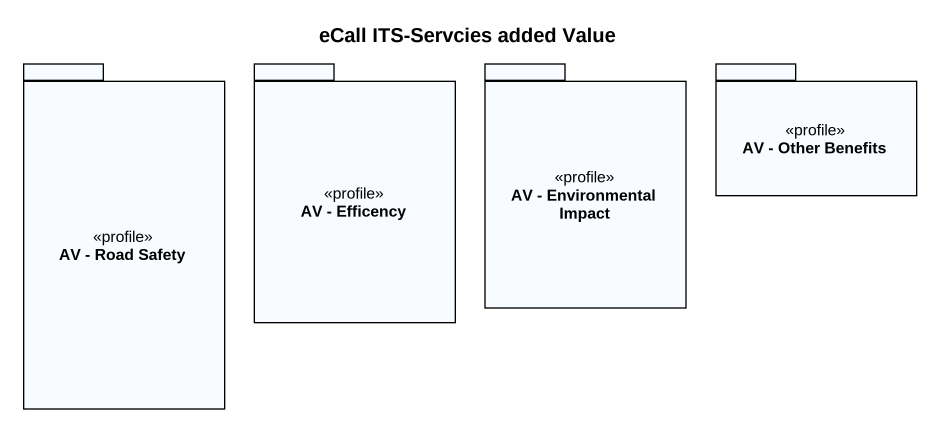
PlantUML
@startuml
title eCall ITS-Servcies added Value
package "AV - Road Safety" as AV_Road_Safety <<profile>> {
}
package "AV - Efficency" as AV_Efficency <<profile>> {
}
package "AV - Environmental Impact" as AV_Environmental_Impact <<profile>> {
}
package "AV - Other Benefits" as AV_Other_Benefits <<profile>> {
}
@enduml
